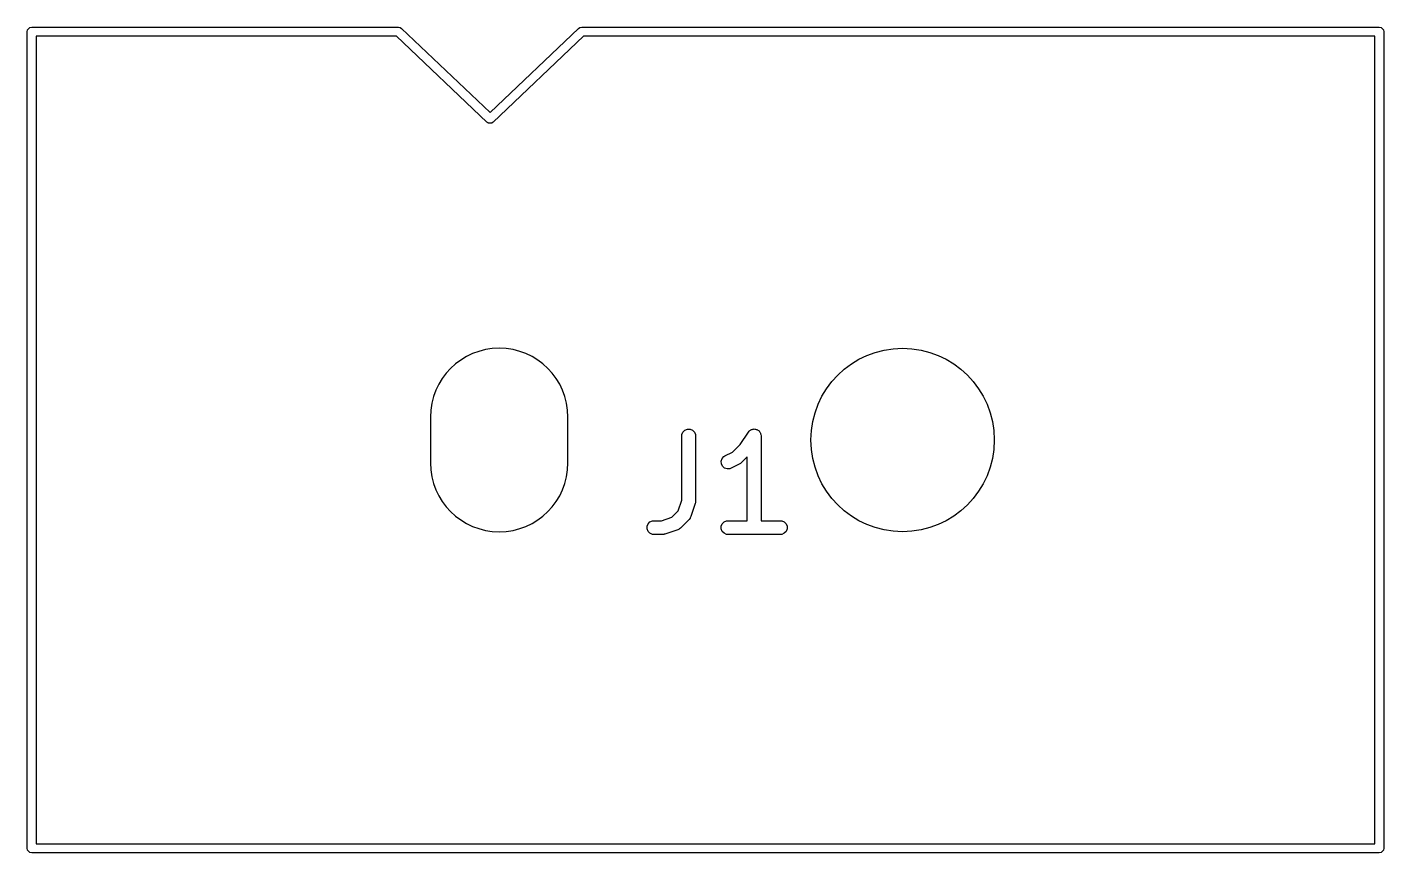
# Model space of a CAD drawing. Header units: inches. Extents: x 4.65 to 7.43, y -3.99 to -2.61.
# Drawn here: x 4.648 to 5.23, y -3.374 to -3.02 of the extents above; entities that cross this region are included whole.
import ezdxf

# ---------------------------------------------------------------- set-up
doc = ezdxf.new("R2010")
doc.units = ezdxf.units.IN
doc.header["$MEASUREMENT"] = 0
doc.layers.add('BLACK', color=250, linetype='CONTINUOUS')

msp = doc.modelspace()

# ---------------------------------------------------------------- linework, layer by layer
at = {"layer": 'BLACK', "linetype": 'CONTINUOUS'}
for p, q in [((4.64764, -3.02165), (4.64779, -3.0209)), ((4.64764, -3.37205), (4.64764, -3.02165)), ((4.64779, -3.0209), (4.64885, -3.01983)), ((4.64885, -3.01983), (4.64961, -3.01969)), ((4.64961, -3.01969), (4.80709, -3.01969)), ((4.65157, -3.02362), (4.65157, -3.37008)), ((4.8063, -3.02362), (4.65157, -3.02362)), ((4.8451, -3.06048), (4.8063, -3.02362)), ((4.80709, -3.01969), (4.80775, -3.01982)), ((4.80775, -3.01982), (4.80779, -3.01982)), ((4.80779, -3.01982), (4.80781, -3.01983)), ((4.80781, -3.01983), (4.80784, -3.01983)), ((4.80784, -3.01983), (4.80787, -3.01986)), ((4.80787, -3.01986), (4.80844, -3.02023)), ((4.80844, -3.02023), (4.84646, -3.05634)), ((4.84646, -3.05634), (4.88447, -3.02023)), ((4.88661, -3.02362), (4.84781, -3.06048)), ((4.88447, -3.02023), (4.88504, -3.01986)), ((4.88504, -3.01986), (4.88507, -3.01983)), ((4.88507, -3.01983), (4.8851, -3.01983)), ((4.8851, -3.01983), (4.88512, -3.01982)), ((4.88512, -3.01982), (4.88516, -3.01982)), ((4.88516, -3.01982), (4.88583, -3.01969)), ((4.88583, -3.01969), (5.22835, -3.01969)), ((5.22638, -3.02362), (4.88661, -3.02362)), ((5.22638, -3.37008), (5.22638, -3.02362)), ((5.22835, -3.01969), (5.2291, -3.01983)), ((5.2291, -3.01983), (5.23017, -3.0209)), ((5.23017, -3.0209), (5.23031, -3.02165)), ((5.23031, -3.02165), (5.23031, -3.37205)), ((4.84561, -3.0608), (4.8451, -3.06048)), ((4.84566, -3.06085), (4.84561, -3.0608)), ((4.84569, -3.06085), (4.84566, -3.06085)), ((4.84575, -3.06089), (4.84569, -3.06085)), ((4.84646, -3.06087), (4.84575, -3.06089)), ((4.84716, -3.06089), (4.84646, -3.06087)), ((4.84722, -3.06085), (4.84716, -3.06089)), ((4.84726, -3.06085), (4.84722, -3.06085)), ((4.8473, -3.0608), (4.84726, -3.06085)), ((4.84781, -3.06048), (4.8473, -3.0608)), ((4.82087, -3.18701), (4.82087, -3.20669)), ((4.82087, -3.18701), (4.82087, -3.20669)), ((4.87992, -3.20669), (4.87992, -3.18701)), ((4.87992, -3.20669), (4.87992, -3.18701)), ((4.9293, -3.19343), (4.93012, -3.19262)), ((4.93012, -3.19262), (4.93118, -3.19218)), ((4.93118, -3.19218), (4.93233, -3.19218)), ((4.93233, -3.19218), (4.9334, -3.19262)), ((4.9334, -3.19262), (4.93421, -3.19343)), ((4.95743, -3.19343), (4.95779, -3.19299)), ((4.95779, -3.19299), (4.95803, -3.19282)), ((4.95803, -3.19282), (4.95824, -3.19262)), ((4.95824, -3.19262), (4.95851, -3.19251)), ((4.95851, -3.19251), (4.95875, -3.19234)), ((4.95875, -3.19234), (4.95903, -3.19229)), ((4.95903, -3.19229), (4.9593, -3.19218)), ((4.9593, -3.19218), (4.95959, -3.19218)), ((4.95959, -3.19218), (4.95988, -3.19212)), ((4.95988, -3.19212), (4.96016, -3.19218)), ((4.96016, -3.19218), (4.96046, -3.19218)), ((4.96046, -3.19218), (4.96072, -3.19229)), ((4.96072, -3.19229), (4.96101, -3.19234)), ((4.96101, -3.19234), (4.96125, -3.1925)), ((4.96125, -3.1925), (4.96152, -3.19262)), ((4.96152, -3.19262), (4.96172, -3.19282)), ((4.96172, -3.19282), (4.96197, -3.19298)), ((4.96197, -3.19298), (4.96213, -3.19322)), ((4.92881, -3.19507), (4.92886, -3.1945)), ((4.92881, -3.22271), (4.92881, -3.19507)), ((4.92886, -3.1945), (4.9293, -3.19343)), ((4.93421, -3.19343), (4.93465, -3.1945)), ((4.93465, -3.1945), (4.93471, -3.19507)), ((4.93471, -3.19507), (4.93471, -3.22319)), ((4.95063, -3.20202), (4.95384, -3.19881)), ((4.95384, -3.19881), (4.95742, -3.19343)), ((4.95742, -3.19343), (4.95742, -3.19343)), ((4.95742, -3.19343), (4.95742, -3.19343)), ((4.95742, -3.19343), (4.95743, -3.19343)), ((4.96213, -3.19322), (4.96234, -3.19343)), ((4.96234, -3.19343), (4.96245, -3.1937)), ((4.96245, -3.1937), (4.96261, -3.19394)), ((4.96261, -3.19394), (4.96266, -3.19423)), ((4.96266, -3.19423), (4.96278, -3.1945)), ((4.96278, -3.1945), (4.96283, -3.19507)), ((4.96283, -3.19507), (4.96283, -3.19507)), ((4.96283, -3.19507), (4.96283, -3.19507)), ((4.96283, -3.19507), (4.96283, -3.19507)), ((4.96283, -3.19507), (4.96283, -3.23149)), ((4.94607, -3.20486), (4.94682, -3.20399)), ((4.94682, -3.20399), (4.94731, -3.20368)), ((4.94731, -3.20368), (4.95063, -3.20202)), ((4.95693, -3.20407), (4.95447, -3.20653)), ((4.95693, -3.23149), (4.95693, -3.20407)), ((4.9457, -3.20595), (4.94607, -3.20486)), ((4.94578, -3.2071), (4.9457, -3.20595)), ((4.9463, -3.20813), (4.94578, -3.2071)), ((4.94717, -3.20889), (4.9463, -3.20813)), ((4.94826, -3.20925), (4.94717, -3.20889)), ((4.94941, -3.20917), (4.94826, -3.20925)), ((4.94995, -3.20896), (4.94941, -3.20917)), ((4.9537, -3.20709), (4.94995, -3.20896)), ((4.95395, -3.20693), (4.9537, -3.20709)), ((4.95402, -3.2069), (4.95395, -3.20693)), ((4.9541, -3.20683), (4.95402, -3.2069)), ((4.95419, -3.20678), (4.9541, -3.20683)), ((4.95424, -3.20672), (4.95419, -3.20678)), ((4.95447, -3.20653), (4.95424, -3.20672)), ((4.92454, -3.22999), (4.9273, -3.22722)), ((4.9273, -3.22722), (4.92881, -3.22271)), ((4.93456, -3.22413), (4.93268, -3.22975)), ((4.93462, -3.22384), (4.93456, -3.22413)), ((4.93465, -3.22377), (4.93462, -3.22384)), ((4.93466, -3.22366), (4.93465, -3.22377)), ((4.93469, -3.22356), (4.93466, -3.22366)), ((4.93471, -3.22319), (4.93468, -3.22348)), ((4.93468, -3.22348), (4.93469, -3.22356)), ((4.91386, -3.23387), (4.91431, -3.2328)), ((4.91431, -3.2328), (4.91512, -3.23199)), ((4.91512, -3.23199), (4.91618, -3.23155)), ((4.91618, -3.23155), (4.91676, -3.23149)), ((4.91676, -3.23149), (4.92003, -3.23149)), ((4.92003, -3.23149), (4.92454, -3.22999)), ((4.93197, -3.23091), (4.92822, -3.23465)), ((4.93234, -3.23046), (4.93197, -3.23091)), ((4.93238, -3.23036), (4.93234, -3.23046)), ((4.93245, -3.23028), (4.93238, -3.23036)), ((4.93268, -3.22975), (4.93245, -3.23028)), ((4.94574, -3.23387), (4.94618, -3.2328)), ((4.94618, -3.2328), (4.94699, -3.23199)), ((4.94699, -3.23199), (4.94806, -3.23155)), ((4.94806, -3.23155), (4.94863, -3.23149)), ((4.94863, -3.23149), (4.95693, -3.23149)), ((4.96283, -3.23149), (4.97113, -3.23149)), ((4.97113, -3.23149), (4.9717, -3.23155)), ((4.9717, -3.23155), (4.97277, -3.23199)), ((4.97277, -3.23199), (4.97358, -3.2328)), ((4.97358, -3.2328), (4.97402, -3.23387)), ((4.91386, -3.23502), (4.91386, -3.23387)), ((4.91431, -3.23608), (4.91386, -3.23502)), ((4.91512, -3.2369), (4.91431, -3.23608)), ((4.91618, -3.23734), (4.91512, -3.2369)), ((4.91676, -3.23739), (4.91618, -3.23734)), ((4.92051, -3.23739), (4.91676, -3.23739)), ((4.9208, -3.23737), (4.92051, -3.23739)), ((4.92088, -3.23737), (4.9208, -3.23737)), ((4.92098, -3.23735), (4.92088, -3.23737)), ((4.92109, -3.23734), (4.92098, -3.23735)), ((4.92116, -3.23731), (4.92109, -3.23734)), ((4.92144, -3.23724), (4.92116, -3.23731)), ((4.92707, -3.23537), (4.92144, -3.23724)), ((4.9276, -3.23513), (4.92707, -3.23537)), ((4.92768, -3.23506), (4.9276, -3.23513)), ((4.92777, -3.23502), (4.92768, -3.23506)), ((4.92822, -3.23465), (4.92777, -3.23502)), ((4.94574, -3.23502), (4.94574, -3.23387)), ((4.94618, -3.23608), (4.94574, -3.23502)), ((4.94699, -3.2369), (4.94618, -3.23608)), ((4.94806, -3.23734), (4.94699, -3.2369)), ((4.94863, -3.23739), (4.94806, -3.23734)), ((4.97113, -3.23739), (4.94863, -3.23739)), ((4.9717, -3.23734), (4.97113, -3.23739)), ((4.97277, -3.2369), (4.9717, -3.23734)), ((4.97358, -3.23608), (4.97277, -3.2369)), ((4.97402, -3.23502), (4.97358, -3.23608)), ((4.97402, -3.23387), (4.97402, -3.23502)), ((4.64779, -3.3728), (4.64764, -3.37205)), ((4.64885, -3.37387), (4.64779, -3.3728)), ((4.65157, -3.37008), (5.22638, -3.37008)), ((5.23017, -3.3728), (5.2291, -3.37387)), ((5.23031, -3.37205), (5.23017, -3.3728)), ((4.64961, -3.37402), (4.64885, -3.37387)), ((5.22835, -3.37402), (4.64961, -3.37402)), ((5.2291, -3.37387), (5.22835, -3.37402))]:
    msp.add_line(p, q, dxfattribs=at)
at = {"layer": 'BLACK'}
msp.add_circle((5.02362, -3.19685), 0.03937, dxfattribs=at)
msp.add_circle((5.02362, -3.19685), 0.03937, dxfattribs=at)
for centre, start, end in [((4.85039, -3.18701), 0, 180), ((4.85039, -3.18701), 0, 180), ((4.85039, -3.20669), 180, 360), ((4.85039, -3.20669), 180, 360)]:
    msp.add_arc(centre, 0.02953, start, end, dxfattribs=at)

doc.saveas('drawing.dxf')
